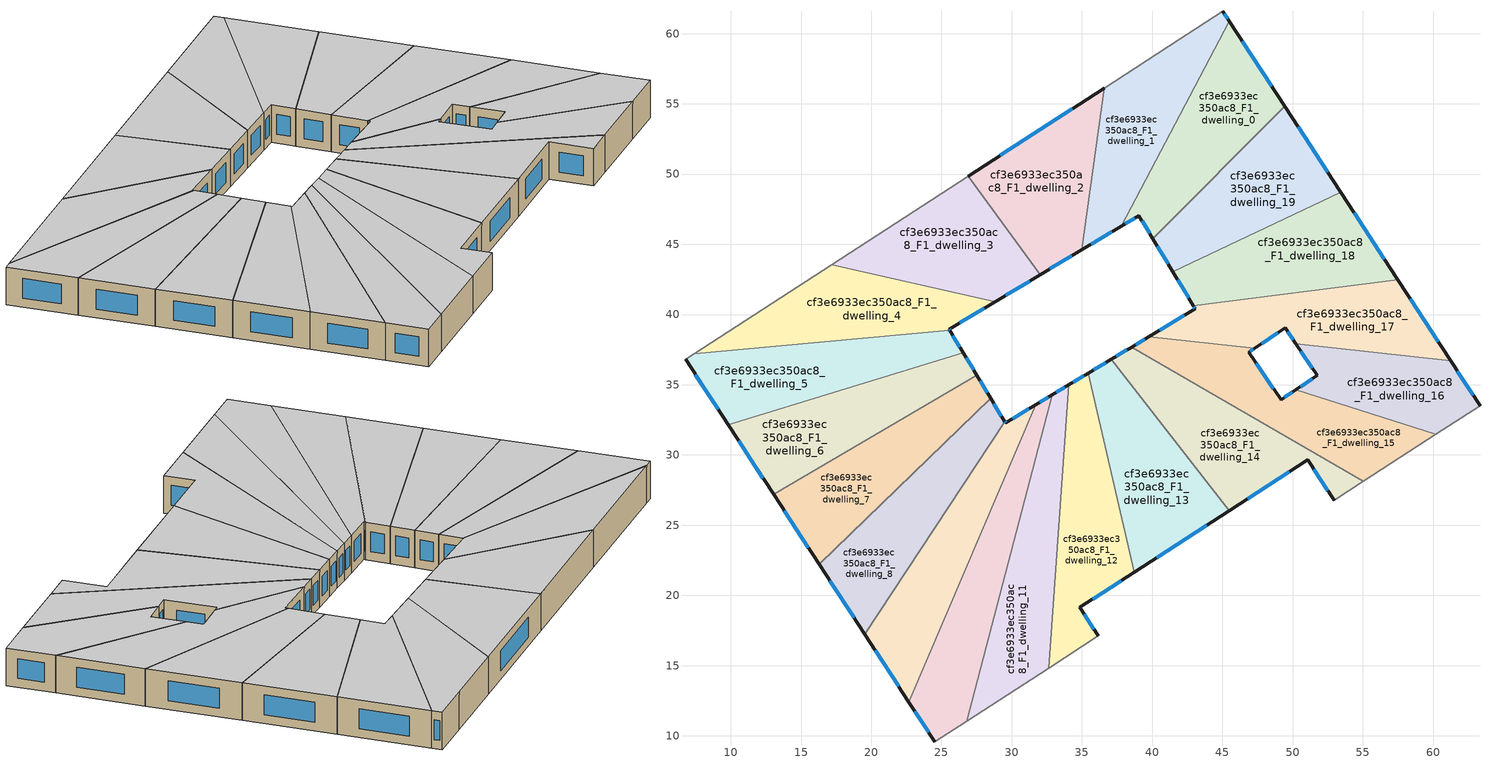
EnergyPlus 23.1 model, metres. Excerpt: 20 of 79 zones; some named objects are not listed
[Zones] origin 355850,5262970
cf3e6933ec350ac8_F1_dwelling_0
 floor to cf3e6933ec350ac8_F0_dwelling_0 (EU_floor_Construction): 45.49,60.9 49.45,54.82 40.04,45.41 39.05,47.05 37.79,46.29 z3
 wall outside (EU_wall_Construction): 37.79,46.29 39.05,47.05 40.04,45.41 / 49.45,54.82 45.49,60.9 z3:6
 wall to cf3e6933ec350ac8_F1_dwelling_1 (EU_wall_Construction): 45.49,60.9 37.79,46.29 z3:6
 wall to cf3e6933ec350ac8_F1_dwelling_19 (EU_wall_Construction): 40.04,45.41 49.45,54.82 z3:6
 window (EU_Window_Construction): 39.29,46.66 39.81,45.79 / 38.09,46.47 38.76,46.87 / 48.52,56.25 46.42,59.47 z3.7:5.3
 ceiling to cf3e6933ec350ac8_F2_dwelling_0 (EU_floor_Construction): 40.04,45.41 49.45,54.82 45.49,60.9 37.79,46.29 39.05,47.05 z6
cf3e6933ec350ac8_F1_dwelling_1
 floor to cf3e6933ec350ac8_F0_dwelling_1 (EU_floor_Construction): 45.04,61.59 45.49,60.9 37.79,46.29 34.99,44.61 36.59,56.12 41.89,59.55 z3
 wall outside (EU_wall_Construction): 34.99,44.61 37.79,46.29 / 45.49,60.9 45.04,61.59 z3:6
 wall to cf3e6933ec350ac8_F1_dwelling_2 (EU_wall_Construction): 36.59,56.12 34.99,44.61 z3:6
 wall adiabatic (EU_wall_Construction): 45.04,61.59 41.89,59.55 36.59,56.12 z3:6
 window (EU_Window_Construction): 35.65,45 37.14,45.9 / 45.39,61.06 45.15,61.43 z3.7:5.3
 ceiling to cf3e6933ec350ac8_F2_dwelling_1 (EU_floor_Construction): 37.79,46.29 45.49,60.9 45.04,61.59 41.89,59.55 36.59,56.12 34.99,44.61 z6
cf3e6933ec350ac8_F1_dwelling_10
 floor to cf3e6933ec350ac8_F0_dwelling_10 (EU_floor_Construction): 32.89,34.29 26.79,11.05 24.52,9.59 22.68,12.4 31.71,33.58 z3
 wall outside (EU_wall_Construction): 32.89,34.29 31.71,33.58 / 22.68,12.4 24.52,9.59 z3:6
 wall to cf3e6933ec350ac8_F1_dwelling_9 (EU_wall_Construction): 31.71,33.58 22.68,12.4 z3:6
 wall to cf3e6933ec350ac8_F1_dwelling_11 (EU_wall_Construction): 26.79,11.05 32.89,34.29 z3:6
 wall adiabatic (EU_wall_Construction): 24.52,9.59 26.79,11.05 z3:6
 window (EU_Window_Construction): 32.61,34.12 31.99,33.75 / 23.11,11.74 24.09,10.25 z3.7:5.3
 ceiling to cf3e6933ec350ac8_F2_dwelling_10 (EU_floor_Construction): 26.79,11.05 32.89,34.29 31.71,33.58 22.68,12.4 24.52,9.59 z6
cf3e6933ec350ac8_F1_dwelling_11
 floor to cf3e6933ec350ac8_F0_dwelling_11 (EU_floor_Construction): 34.07,35 32.62,14.83 26.79,11.05 32.89,34.29 z3
 wall outside (EU_wall_Construction): 34.07,35 32.89,34.29 z3:6
 wall to cf3e6933ec350ac8_F1_dwelling_12 (EU_wall_Construction): 32.62,14.83 34.07,35 z3:6
 wall adiabatic (EU_wall_Construction): 26.79,11.05 32.62,14.83 z3:6
 window (EU_Window_Construction): 33.79,34.83 33.17,34.46 z3.7:5.3
 ceiling to cf3e6933ec350ac8_F2_dwelling_11 (EU_floor_Construction): 32.62,14.83 34.07,35 32.89,34.29 26.79,11.05 z6
cf3e6933ec350ac8_F1_dwelling_12
 floor to cf3e6933ec350ac8_F0_dwelling_12 (EU_floor_Construction): 35.45,35.83 38.73,21.65 34.85,19.14 36.16,17.12 32.62,14.83 34.07,35 z3
 wall outside (EU_wall_Construction): 36.16,17.12 34.85,19.14 38.73,21.65 / 35.45,35.83 34.07,35 z3:6
 wall to cf3e6933ec350ac8_F1_dwelling_13 (EU_wall_Construction): 38.73,21.65 35.45,35.83 z3:6
 wall adiabatic (EU_wall_Construction): 32.62,14.83 36.16,17.12 z3:6
 window (EU_Window_Construction): 35.76,19.73 37.82,21.06 / 35.85,17.59 35.16,18.66 / 35.13,35.63 34.39,35.19 z3.7:5.3
 ceiling to cf3e6933ec350ac8_F2_dwelling_12 (EU_floor_Construction): 36.16,17.12 34.85,19.14 38.73,21.65 35.45,35.83 34.07,35 32.62,14.83 z6
cf3e6933ec350ac8_F1_dwelling_13
 floor to cf3e6933ec350ac8_F0_dwelling_13 (EU_floor_Construction): 37.1,36.82 45.49,26.03 38.73,21.65 35.45,35.83 z3
 wall outside (EU_wall_Construction): 38.73,21.65 45.49,26.03 / 37.1,36.82 35.45,35.83 z3:6
 wall to cf3e6933ec350ac8_F1_dwelling_14 (EU_wall_Construction): 45.49,26.03 37.1,36.82 z3:6
 window (EU_Window_Construction): 40.31,22.68 43.9,25 / 36.71,36.58 35.84,36.06 z3.7:5.3
 ceiling to cf3e6933ec350ac8_F2_dwelling_13 (EU_floor_Construction): 45.49,26.03 37.1,36.82 35.45,35.83 38.73,21.65 z6
cf3e6933ec350ac8_F1_dwelling_14
 floor to cf3e6933ec350ac8_F0_dwelling_14 (EU_floor_Construction): 51.08,29.65 45.49,26.03 37.1,36.82 38.54,37.68 55.04,28.12 52.96,26.78 z3
 wall outside (EU_wall_Construction): 45.49,26.03 51.08,29.65 52.96,26.78 / 38.54,37.68 37.1,36.82 z3:6
 wall to cf3e6933ec350ac8_F1_dwelling_15 (EU_wall_Construction): 55.04,28.12 38.54,37.68 z3:6
 wall adiabatic (EU_wall_Construction): 52.96,26.78 55.04,28.12 z3:6
 window (EU_Window_Construction): 51.52,28.97 52.52,27.45 / 46.8,26.88 49.77,28.8 / 38.2,37.48 37.43,37.02 z3.7:5.3
 ceiling to cf3e6933ec350ac8_F2_dwelling_14 (EU_floor_Construction): 55.04,28.12 38.54,37.68 37.1,36.82 45.49,26.03 51.08,29.65 52.96,26.78 z6
cf3e6933ec350ac8_F1_dwelling_15
 floor to cf3e6933ec350ac8_F0_dwelling_15 (EU_floor_Construction): 60.2,31.46 55.04,28.12 38.54,37.68 39.76,38.42 47.29,37.59 46.89,37.32 49.18,33.93 50.21,34.63 z3
 wall outside (EU_wall_Construction): 50.21,34.63 49.18,33.93 46.89,37.32 47.29,37.59 / 39.76,38.42 38.54,37.68 z3:6
 wall to cf3e6933ec350ac8_F1_dwelling_17 (EU_wall_Construction): 47.29,37.59 39.76,38.42 z3:6
 wall to cf3e6933ec350ac8_F1_dwelling_16 (EU_wall_Construction): 60.2,31.46 50.21,34.63 z3:6
 wall adiabatic (EU_wall_Construction): 55.04,28.12 60.2,31.46 z3:6
 window (EU_Window_Construction): 46.99,37.39 47.2,37.53 / 48.64,34.73 47.43,36.53 / 49.97,34.46 49.42,34.1 / 39.48,38.24 38.83,37.85 z3.7:5.3
 ceiling to cf3e6933ec350ac8_F2_dwelling_15 (EU_floor_Construction): 60.2,31.46 50.21,34.63 49.18,33.93 46.89,37.32 47.29,37.59 39.76,38.42 38.54,37.68 55.04,28.12 z6
cf3e6933ec350ac8_F1_dwelling_16
 floor to cf3e6933ec350ac8_F0_dwelling_16 (EU_floor_Construction): 61.25,36.71 63.34,33.49 60.2,31.46 50.21,34.63 51.75,35.66 50.23,37.92 z3
 wall outside (EU_wall_Construction): 50.23,37.92 51.75,35.66 50.21,34.63 / 63.34,33.49 61.25,36.71 z3:6
 wall to cf3e6933ec350ac8_F1_dwelling_17 (EU_wall_Construction): 61.25,36.71 50.23,37.92 z3:6
 wall adiabatic (EU_wall_Construction): 60.2,31.46 63.34,33.49 z3:6
 window (EU_Window_Construction): 51.39,35.42 50.57,34.87 / 50.58,37.39 51.39,36.19 / 62.85,34.25 61.74,35.96 z3.7:5.3
 ceiling to cf3e6933ec350ac8_F2_dwelling_16 (EU_floor_Construction): 63.34,33.49 61.25,36.71 50.23,37.92 51.75,35.66 50.21,34.63 60.2,31.46 z6
cf3e6933ec350ac8_F1_dwelling_17
 floor to cf3e6933ec350ac8_F0_dwelling_17 (EU_floor_Construction): 57.5,42.47 61.25,36.71 50.23,37.92 49.47,39.05 47.29,37.59 39.76,38.42 43.07,40.4 42.93,40.62 z3
 wall outside (EU_wall_Construction): 42.93,40.62 43.07,40.4 39.76,38.42 / 61.25,36.71 57.5,42.47 / 47.29,37.59 49.47,39.05 50.23,37.92 z3:6
 wall to cf3e6933ec350ac8_F1_dwelling_18 (EU_wall_Construction): 57.5,42.47 42.93,40.62 z3:6
 window (EU_Window_Construction): 42.96,40.56 43.04,40.45 / 60.37,38.07 58.38,41.12 / 49.65,38.79 50.05,38.19 / 47.8,37.93 48.96,38.71 / 42.29,39.93 40.54,38.88 z3.7:5.3
 ceiling to cf3e6933ec350ac8_F2_dwelling_17 (EU_floor_Construction): 61.25,36.71 57.5,42.47 42.93,40.62 43.07,40.4 39.76,38.42 47.29,37.59 49.47,39.05 50.23,37.92 z6
cf3e6933ec350ac8_F1_dwelling_18
 floor to cf3e6933ec350ac8_F0_dwelling_18 (EU_floor_Construction): 53.44,48.7 57.5,42.47 42.93,40.62 41.47,43.05 z3
 wall outside (EU_wall_Construction): 57.5,42.47 53.44,48.7 / 41.47,43.05 42.93,40.62 z3:6
 wall to cf3e6933ec350ac8_F1_dwelling_19 (EU_wall_Construction): 53.44,48.7 41.47,43.05 z3:6
 window (EU_Window_Construction): 56.54,43.94 54.39,47.24 / 41.81,42.48 42.59,41.19 z3.7:5.3
 ceiling to cf3e6933ec350ac8_F2_dwelling_18 (EU_floor_Construction): 57.5,42.47 53.44,48.7 41.47,43.05 42.93,40.62 z6
cf3e6933ec350ac8_F1_dwelling_19
 floor to cf3e6933ec350ac8_F0_dwelling_19 (EU_floor_Construction): 49.45,54.82 53.44,48.7 41.47,43.05 40.04,45.41 z3
 wall outside (EU_wall_Construction): 40.04,45.41 41.47,43.05 / 53.44,48.7 49.45,54.82 z3:6
 window (EU_Window_Construction): 40.38,44.85 41.13,43.6 / 52.5,50.14 50.39,53.38 z3.7:5.3
 ceiling to cf3e6933ec350ac8_F2_dwelling_19 (EU_floor_Construction): 53.44,48.7 49.45,54.82 40.04,45.41 41.47,43.05 z6
cf3e6933ec350ac8_F1_dwelling_2
 floor to cf3e6933ec350ac8_F0_dwelling_2 (EU_floor_Construction): 36.59,56.12 34.99,44.61 32.02,42.83 26.92,49.86 z3
 wall outside (EU_wall_Construction): 32.02,42.83 34.99,44.61 / 36.59,56.12 26.92,49.86 z3:6
 wall to cf3e6933ec350ac8_F1_dwelling_3 (EU_wall_Construction): 26.92,49.86 32.02,42.83 z3:6
 window (EU_Window_Construction): 32.72,43.24 34.29,44.19 / 34.32,54.65 29.19,51.33 z3.7:5.3
 ceiling to cf3e6933ec350ac8_F2_dwelling_2 (EU_floor_Construction): 34.99,44.61 36.59,56.12 26.92,49.86 32.02,42.83 z6
cf3e6933ec350ac8_F1_dwelling_3
 floor to cf3e6933ec350ac8_F0_dwelling_3 (EU_floor_Construction): 26.92,49.86 32.02,42.83 28.83,40.91 17.19,43.56 z3
 wall outside (EU_wall_Construction): 28.83,40.91 32.02,42.83 z3:6
 wall to cf3e6933ec350ac8_F1_dwelling_4 (EU_wall_Construction): 17.19,43.56 28.83,40.91 z3:6
 wall adiabatic (EU_wall_Construction): 26.92,49.86 17.19,43.56 z3:6
 window (EU_Window_Construction): 29.58,41.36 31.27,42.38 z3.7:5.3
 ceiling to cf3e6933ec350ac8_F2_dwelling_3 (EU_floor_Construction): 32.02,42.83 26.92,49.86 17.19,43.56 28.83,40.91 z6
cf3e6933ec350ac8_F1_dwelling_4
 floor to cf3e6933ec350ac8_F0_dwelling_4 (EU_floor_Construction): 28.83,40.91 25.54,38.94 25.58,38.87 7.38,37.21 17.19,43.56 z3
 wall outside (EU_wall_Construction): 25.58,38.87 25.54,38.94 28.83,40.91 z3:6
 wall to cf3e6933ec350ac8_F1_dwelling_5 (EU_wall_Construction): 7.38,37.21 25.58,38.87 z3:6
 wall adiabatic (EU_wall_Construction): 17.19,43.56 7.38,37.21 z3:6
 window (EU_Window_Construction): 26.31,39.4 28.06,40.45 / 25.57,38.89 25.55,38.92 z3.7:5.3
 ceiling to cf3e6933ec350ac8_F2_dwelling_4 (EU_floor_Construction): 25.58,38.87 25.54,38.94 28.83,40.91 17.19,43.56 7.38,37.21 z6
cf3e6933ec350ac8_F1_dwelling_5
 floor to cf3e6933ec350ac8_F0_dwelling_5 (EU_floor_Construction): 25.58,38.87 26.54,37.29 9.8,32.16 6.77,36.81 7.38,37.21 z3
 wall outside (EU_wall_Construction): 26.54,37.29 25.58,38.87 / 6.77,36.81 9.8,32.16 z3:6
 wall to cf3e6933ec350ac8_F1_dwelling_6 (EU_wall_Construction): 9.8,32.16 26.54,37.29 z3:6
 wall adiabatic (EU_wall_Construction): 7.38,37.21 6.77,36.81 z3:6
 window (EU_Window_Construction): 26.31,37.66 25.81,38.5 / 7.48,35.72 9.09,33.25 z3.7:5.3
 ceiling to cf3e6933ec350ac8_F2_dwelling_5 (EU_floor_Construction): 26.54,37.29 25.58,38.87 7.38,37.21 6.77,36.81 9.8,32.16 z6
cf3e6933ec350ac8_F1_dwelling_6
 floor to cf3e6933ec350ac8_F0_dwelling_6 (EU_floor_Construction): 26.54,37.29 27.51,35.68 13.04,27.19 9.8,32.16 z3
 wall outside (EU_wall_Construction): 27.51,35.68 26.54,37.29 / 9.8,32.16 13.04,27.19 z3:6
 wall to cf3e6933ec350ac8_F1_dwelling_7 (EU_wall_Construction): 13.04,27.19 27.51,35.68 z3:6
 window (EU_Window_Construction): 27.28,36.06 26.77,36.91 / 10.56,30.99 12.28,28.36 z3.7:5.3
 ceiling to cf3e6933ec350ac8_F2_dwelling_6 (EU_floor_Construction): 27.51,35.68 26.54,37.29 9.8,32.16 13.04,27.19 z6
cf3e6933ec350ac8_F1_dwelling_7
 floor to cf3e6933ec350ac8_F0_dwelling_7 (EU_floor_Construction): 27.51,35.68 28.5,34.04 16.29,22.21 13.04,27.19 z3
 wall outside (EU_wall_Construction): 28.5,34.04 27.51,35.68 / 13.04,27.19 16.29,22.21 z3:6
 wall to cf3e6933ec350ac8_F1_dwelling_8 (EU_wall_Construction): 16.29,22.21 28.5,34.04 z3:6
 window (EU_Window_Construction): 28.27,34.43 27.74,35.3 / 13.8,26.02 15.52,23.38 z3.7:5.3
 ceiling to cf3e6933ec350ac8_F2_dwelling_7 (EU_floor_Construction): 28.5,34.04 27.51,35.68 13.04,27.19 16.29,22.21 z6
cf3e6933ec350ac8_F1_dwelling_8
 floor to cf3e6933ec350ac8_F0_dwelling_8 (EU_floor_Construction): 28.5,34.04 29.51,32.38 19.54,17.22 16.29,22.21 z3
 wall outside (EU_wall_Construction): 29.51,32.38 28.5,34.04 / 16.29,22.21 19.54,17.22 z3:6
 wall to cf3e6933ec350ac8_F1_dwelling_9 (EU_wall_Construction): 19.54,17.22 29.51,32.38 z3:6
 window (EU_Window_Construction): 29.27,32.77 28.74,33.65 / 17.05,21.04 18.77,18.4 z3.7:5.3
 ceiling to cf3e6933ec350ac8_F2_dwelling_8 (EU_floor_Construction): 19.54,17.22 29.51,32.38 28.5,34.04 16.29,22.21 z6
cf3e6933ec350ac8_F1_dwelling_9
 floor to cf3e6933ec350ac8_F0_dwelling_9 (EU_floor_Construction): 31.71,33.58 22.68,12.4 19.54,17.22 29.51,32.38 29.56,32.29 z3
 wall outside (EU_wall_Construction): 31.71,33.58 29.56,32.29 29.51,32.38 / 19.54,17.22 22.68,12.4 z3:6
 window (EU_Window_Construction): 29.55,32.31 29.52,32.36 / 31.21,33.28 30.06,32.59 / 20.28,16.09 21.94,13.53 z3.7:5.3
 ceiling to cf3e6933ec350ac8_F2_dwelling_9 (EU_floor_Construction): 22.68,12.4 31.71,33.58 29.56,32.29 29.51,32.38 19.54,17.22 z6
[Building]
EU S2 Campaign: North Axis=0; Terrain=City; Solar Distribution=FullExterior
[Site:Location]
Budapest.Ferenc.Liszt.Intl.AP: Latitude=47.437; Longitude=19.256; Time Zone=1; Elevation=185
[SizingPeriod:WeatherFileDays]
AnnualSizingPeriod: Begin Month=1; Begin Day of Month=1; End Month=12; End Day of Month=31; Day of Week for Start Day=Monday; Use Weather File Daylight Saving Period=No; Use Weather File Rain and Snow Indicators=No
[MATERIAL]
EU_InternalMass_Material: Roughness=MediumRough; Thickness=0.1; Conductivity=1; Density=1800; Specific Heat=900; Thermal Absorptance=0.9; Solar Absorptance=0.7; Visible Absorptance=0.7
[MATERIAL:NOMASS] Roughness=MediumRough; Thermal Absorptance=0.9; Solar Absorptance=0.7; Visible Absorptance=0.7
Name | Thermal Resistance
EU_wall_NoMass | 0.832559
EU_floor_NoMass | 0.872794
[WINDOWMATERIAL:SIMPLEGLAZINGSYSTEM]
EU_Window_SimpleGlazing: UFactor=2.79869; Solar Heat Gain Coefficient=0.75; Visible Transmittance=0.75
[CONSTRUCTION]
EU_wall_Construction: EU_wall_NoMass
EU_floor_Construction: EU_floor_NoMass
EU_Window_Construction: EU_Window_SimpleGlazing
EU_InternalMass_Construction: EU_InternalMass_Material
[ZONE] Type=1; Multiplier=1; Ceiling Height=autocalculate; Floor Area=autocalculate; Part of Total Floor Area=Yes
Name | Volume
cf3e6933ec350ac8_F1_dwelling_0 | 196.942
cf3e6933ec350ac8_F1_dwelling_1 | 196.896
cf3e6933ec350ac8_F1_dwelling_10 | 196.915
cf3e6933ec350ac8_F1_dwelling_11 | 202.962
cf3e6933ec350ac8_F1_dwelling_12 | 201.796
cf3e6933ec350ac8_F1_dwelling_13 | 204.489
cf3e6933ec350ac8_F1_dwelling_14 | 201.362
cf3e6933ec350ac8_F1_dwelling_15 | 204.1
cf3e6933ec350ac8_F1_dwelling_16 | 152.182
cf3e6933ec350ac8_F1_dwelling_17 | 204.964
cf3e6933ec350ac8_F1_dwelling_18 | 203.558
cf3e6933ec350ac8_F1_dwelling_19 | 196.938
cf3e6933ec350ac8_F1_dwelling_2 | 196.905
cf3e6933ec350ac8_F1_dwelling_3 | 196.957
cf3e6933ec350ac8_F1_dwelling_4 | 196.926
cf3e6933ec350ac8_F1_dwelling_5 | 196.911
cf3e6933ec350ac8_F1_dwelling_6 | 196.937
cf3e6933ec350ac8_F1_dwelling_7 | 196.919
cf3e6933ec350ac8_F1_dwelling_8 | 196.921
cf3e6933ec350ac8_F1_dwelling_9 | 196.962
[INTERNALMASS] Construction=EU_InternalMass_Construction
Name | Zone or ZoneList | Surface Area
cf3e6933ec350ac8_F1_dwelling_0_EU_InternalMass | cf3e6933ec350ac8_F1_dwelling_0 | 65.6472
cf3e6933ec350ac8_F1_dwelling_1_EU_InternalMass | cf3e6933ec350ac8_F1_dwelling_1 | 65.6319
cf3e6933ec350ac8_F1_dwelling_2_EU_InternalMass | cf3e6933ec350ac8_F1_dwelling_2 | 65.6351
cf3e6933ec350ac8_F1_dwelling_3_EU_InternalMass | cf3e6933ec350ac8_F1_dwelling_3 | 65.6524
cf3e6933ec350ac8_F1_dwelling_4_EU_InternalMass | cf3e6933ec350ac8_F1_dwelling_4 | 65.6416
cf3e6933ec350ac8_F1_dwelling_5_EU_InternalMass | cf3e6933ec350ac8_F1_dwelling_5 | 65.6371
cf3e6933ec350ac8_F1_dwelling_6_EU_InternalMass | cf3e6933ec350ac8_F1_dwelling_6 | 65.6459
cf3e6933ec350ac8_F1_dwelling_7_EU_InternalMass | cf3e6933ec350ac8_F1_dwelling_7 | 65.6396
cf3e6933ec350ac8_F1_dwelling_8_EU_InternalMass | cf3e6933ec350ac8_F1_dwelling_8 | 65.6404
cf3e6933ec350ac8_F1_dwelling_9_EU_InternalMass | cf3e6933ec350ac8_F1_dwelling_9 | 65.6538
cf3e6933ec350ac8_F1_dwelling_10_EU_InternalMass | cf3e6933ec350ac8_F1_dwelling_10 | 65.6386
cf3e6933ec350ac8_F1_dwelling_11_EU_InternalMass | cf3e6933ec350ac8_F1_dwelling_11 | 67.6533
cf3e6933ec350ac8_F1_dwelling_12_EU_InternalMass | cf3e6933ec350ac8_F1_dwelling_12 | 67.2705
cf3e6933ec350ac8_F1_dwelling_13_EU_InternalMass | cf3e6933ec350ac8_F1_dwelling_13 | 68.1589
cf3e6933ec350ac8_F1_dwelling_14_EU_InternalMass | cf3e6933ec350ac8_F1_dwelling_14 | 67.1185
cf3e6933ec350ac8_F1_dwelling_15_EU_InternalMass | cf3e6933ec350ac8_F1_dwelling_15 | 68.0337
cf3e6933ec350ac8_F1_dwelling_16_EU_InternalMass | cf3e6933ec350ac8_F1_dwelling_16 | 50.7276
cf3e6933ec350ac8_F1_dwelling_17_EU_InternalMass | cf3e6933ec350ac8_F1_dwelling_17 | 68.3292
cf3e6933ec350ac8_F1_dwelling_18_EU_InternalMass | cf3e6933ec350ac8_F1_dwelling_18 | 67.8459
cf3e6933ec350ac8_F1_dwelling_19_EU_InternalMass | cf3e6933ec350ac8_F1_dwelling_19 | 65.6458
[OTHEREQUIPMENT] Fuel Type=Electricity; Design Level Calculation Method=Watts/Area; Power per Zone Floor Area=1; Fraction Latent=0; Fraction Radiant=0; Fraction Lost=0; Carbon Dioxide Generation Rate=0; EndUse Subcategory=EU_Step8_InternalGains
Name | Zone or ZoneList or Space or SpaceList | Schedule
EU_Step8_InternalGain_cf3e6933ec350ac8_F1_dwelling_0_f000 | cf3e6933ec350ac8_F1_dwelling_0 | EU_Step8_GainSchedule_cf3e6933ec350ac8_F1_dwelling_0_f000
EU_Step8_InternalGain_cf3e6933ec350ac8_F1_dwelling_1_f000 | cf3e6933ec350ac8_F1_dwelling_1 | EU_Step8_GainSchedule_cf3e6933ec350ac8_F1_dwelling_1_f000
EU_Step8_InternalGain_cf3e6933ec350ac8_F1_dwelling_2_f000 | cf3e6933ec350ac8_F1_dwelling_2 | EU_Step8_GainSchedule_cf3e6933ec350ac8_F1_dwelling_2_f000
EU_Step8_InternalGain_cf3e6933ec350ac8_F1_dwelling_3_f000 | cf3e6933ec350ac8_F1_dwelling_3 | EU_Step8_GainSchedule_cf3e6933ec350ac8_F1_dwelling_3_f000
EU_Step8_InternalGain_cf3e6933ec350ac8_F1_dwelling_4_f000 | cf3e6933ec350ac8_F1_dwelling_4 | EU_Step8_GainSchedule_cf3e6933ec350ac8_F1_dwelling_4_f000
EU_Step8_InternalGain_cf3e6933ec350ac8_F1_dwelling_5_f000 | cf3e6933ec350ac8_F1_dwelling_5 | EU_Step8_GainSchedule_cf3e6933ec350ac8_F1_dwelling_5_f000
EU_Step8_InternalGain_cf3e6933ec350ac8_F1_dwelling_6_f000 | cf3e6933ec350ac8_F1_dwelling_6 | EU_Step8_GainSchedule_cf3e6933ec350ac8_F1_dwelling_6_f000
EU_Step8_InternalGain_cf3e6933ec350ac8_F1_dwelling_7_f000 | cf3e6933ec350ac8_F1_dwelling_7 | EU_Step8_GainSchedule_cf3e6933ec350ac8_F1_dwelling_7_f000
EU_Step8_InternalGain_cf3e6933ec350ac8_F1_dwelling_8_f000 | cf3e6933ec350ac8_F1_dwelling_8 | EU_Step8_GainSchedule_cf3e6933ec350ac8_F1_dwelling_8_f000
EU_Step8_InternalGain_cf3e6933ec350ac8_F1_dwelling_9_f000 | cf3e6933ec350ac8_F1_dwelling_9 | EU_Step8_GainSchedule_cf3e6933ec350ac8_F1_dwelling_9_f000
EU_Step8_InternalGain_cf3e6933ec350ac8_F1_dwelling_10_f000 | cf3e6933ec350ac8_F1_dwelling_10 | EU_Step8_GainSchedule_cf3e6933ec350ac8_F1_dwelling_10_f000
EU_Step8_InternalGain_cf3e6933ec350ac8_F1_dwelling_11_f000 | cf3e6933ec350ac8_F1_dwelling_11 | EU_Step8_GainSchedule_cf3e6933ec350ac8_F1_dwelling_11_f000
EU_Step8_InternalGain_cf3e6933ec350ac8_F1_dwelling_12_f000 | cf3e6933ec350ac8_F1_dwelling_12 | EU_Step8_GainSchedule_cf3e6933ec350ac8_F1_dwelling_12_f000
EU_Step8_InternalGain_cf3e6933ec350ac8_F1_dwelling_13_f000 | cf3e6933ec350ac8_F1_dwelling_13 | EU_Step8_GainSchedule_cf3e6933ec350ac8_F1_dwelling_13_f000
EU_Step8_InternalGain_cf3e6933ec350ac8_F1_dwelling_14_f000 | cf3e6933ec350ac8_F1_dwelling_14 | EU_Step8_GainSchedule_cf3e6933ec350ac8_F1_dwelling_14_f000
EU_Step8_InternalGain_cf3e6933ec350ac8_F1_dwelling_15_f000 | cf3e6933ec350ac8_F1_dwelling_15 | EU_Step8_GainSchedule_cf3e6933ec350ac8_F1_dwelling_15_f000
EU_Step8_InternalGain_cf3e6933ec350ac8_F1_dwelling_16_f000 | cf3e6933ec350ac8_F1_dwelling_16 | EU_Step8_GainSchedule_cf3e6933ec350ac8_F1_dwelling_16_f000
EU_Step8_InternalGain_cf3e6933ec350ac8_F1_dwelling_17_f000 | cf3e6933ec350ac8_F1_dwelling_17 | EU_Step8_GainSchedule_cf3e6933ec350ac8_F1_dwelling_17_f000
EU_Step8_InternalGain_cf3e6933ec350ac8_F1_dwelling_18_f000 | cf3e6933ec350ac8_F1_dwelling_18 | EU_Step8_GainSchedule_cf3e6933ec350ac8_F1_dwelling_18_f000
EU_Step8_InternalGain_cf3e6933ec350ac8_F1_dwelling_19_f000 | cf3e6933ec350ac8_F1_dwelling_19 | EU_Step8_GainSchedule_cf3e6933ec350ac8_F1_dwelling_19_f000
[ZONEVENTILATION:DESIGNFLOWRATE] Schedule=EU_AlwaysOn; Design Flow Rate Calculation Method=AirChanges/Hour; Air Changes per Hour=0.475469; Ventilation Type=Natural; Fan Pressure Rise=0; Fan Total Efficiency=1; Constant Term Coefficient=1; Temperature Term Coefficient=0; Velocity Term Coefficient=0; Velocity Squared Term Coefficient=0; Minimum Indoor Temperature=-100; Maximum Indoor Temperature=100; Delta Temperature=-100; Minimum Outdoor Temperature=-100; Maximum Outdoor Temperature=100; Maximum Wind Speed=40
Name | Zone or ZoneList or Space or SpaceList
EU_ConstantAir_cf3e6933ec350ac8_F1_dwelling_0 | cf3e6933ec350ac8_F1_dwelling_0
EU_ConstantAir_cf3e6933ec350ac8_F1_dwelling_1 | cf3e6933ec350ac8_F1_dwelling_1
EU_ConstantAir_cf3e6933ec350ac8_F1_dwelling_2 | cf3e6933ec350ac8_F1_dwelling_2
EU_ConstantAir_cf3e6933ec350ac8_F1_dwelling_3 | cf3e6933ec350ac8_F1_dwelling_3
EU_ConstantAir_cf3e6933ec350ac8_F1_dwelling_4 | cf3e6933ec350ac8_F1_dwelling_4
EU_ConstantAir_cf3e6933ec350ac8_F1_dwelling_5 | cf3e6933ec350ac8_F1_dwelling_5
EU_ConstantAir_cf3e6933ec350ac8_F1_dwelling_6 | cf3e6933ec350ac8_F1_dwelling_6
EU_ConstantAir_cf3e6933ec350ac8_F1_dwelling_7 | cf3e6933ec350ac8_F1_dwelling_7
EU_ConstantAir_cf3e6933ec350ac8_F1_dwelling_8 | cf3e6933ec350ac8_F1_dwelling_8
EU_ConstantAir_cf3e6933ec350ac8_F1_dwelling_9 | cf3e6933ec350ac8_F1_dwelling_9
EU_ConstantAir_cf3e6933ec350ac8_F1_dwelling_10 | cf3e6933ec350ac8_F1_dwelling_10
EU_ConstantAir_cf3e6933ec350ac8_F1_dwelling_11 | cf3e6933ec350ac8_F1_dwelling_11
EU_ConstantAir_cf3e6933ec350ac8_F1_dwelling_12 | cf3e6933ec350ac8_F1_dwelling_12
EU_ConstantAir_cf3e6933ec350ac8_F1_dwelling_13 | cf3e6933ec350ac8_F1_dwelling_13
EU_ConstantAir_cf3e6933ec350ac8_F1_dwelling_14 | cf3e6933ec350ac8_F1_dwelling_14
EU_ConstantAir_cf3e6933ec350ac8_F1_dwelling_15 | cf3e6933ec350ac8_F1_dwelling_15
EU_ConstantAir_cf3e6933ec350ac8_F1_dwelling_16 | cf3e6933ec350ac8_F1_dwelling_16
EU_ConstantAir_cf3e6933ec350ac8_F1_dwelling_17 | cf3e6933ec350ac8_F1_dwelling_17
EU_ConstantAir_cf3e6933ec350ac8_F1_dwelling_18 | cf3e6933ec350ac8_F1_dwelling_18
EU_ConstantAir_cf3e6933ec350ac8_F1_dwelling_19 | cf3e6933ec350ac8_F1_dwelling_19
[HVACTEMPLATE:ZONE:IDEALLOADSAIRSYSTEM] System Availability Schedule=EU_AlwaysOn; Maximum Heating Supply Air Temperature=50; Minimum Cooling Supply Air Temperature=13; Maximum Heating Supply Air Humidity Ratio=0.0156; Minimum Cooling Supply Air Humidity Ratio=0.0077; Heating Limit=NoLimit; Cooling Limit=NoLimit; Heating Availability Schedule=EU_AlwaysOn; Cooling Availability Schedule=EU_CoolingOff; Dehumidification Control Type=ConstantSensibleHeatRatio; Cooling Sensible Heat Ratio=0.7; Dehumidification Setpoint=60; Humidification Control Type=None; Humidification Setpoint=30; Outdoor Air Method=None; Outdoor Air Flow Rate per Person=0.00944; Outdoor Air Flow Rate per Zone Floor Area=0; Outdoor Air Flow Rate per Zone=0; Demand Controlled Ventilation Type=None; Outdoor Air Economizer Type=NoEconomizer; Heat Recovery Type=None; Sensible Heat Recovery Effectiveness=0.7; Latent Heat Recovery Effectiveness=0.65
Name | Template Thermostat
cf3e6933ec350ac8_F1_dwelling_0 | EU_HeatOnly_cf3e6933ec350ac8_F1_dwelling_0
cf3e6933ec350ac8_F1_dwelling_1 | EU_HeatOnly_cf3e6933ec350ac8_F1_dwelling_1
cf3e6933ec350ac8_F1_dwelling_2 | EU_HeatOnly_cf3e6933ec350ac8_F1_dwelling_2
cf3e6933ec350ac8_F1_dwelling_3 | EU_HeatOnly_cf3e6933ec350ac8_F1_dwelling_3
cf3e6933ec350ac8_F1_dwelling_4 | EU_HeatOnly_cf3e6933ec350ac8_F1_dwelling_4
cf3e6933ec350ac8_F1_dwelling_5 | EU_HeatOnly_cf3e6933ec350ac8_F1_dwelling_5
cf3e6933ec350ac8_F1_dwelling_6 | EU_HeatOnly_cf3e6933ec350ac8_F1_dwelling_6
cf3e6933ec350ac8_F1_dwelling_7 | EU_HeatOnly_cf3e6933ec350ac8_F1_dwelling_7
cf3e6933ec350ac8_F1_dwelling_8 | EU_HeatOnly_cf3e6933ec350ac8_F1_dwelling_8
cf3e6933ec350ac8_F1_dwelling_9 | EU_HeatOnly_cf3e6933ec350ac8_F1_dwelling_9
cf3e6933ec350ac8_F1_dwelling_10 | EU_HeatOnly_cf3e6933ec350ac8_F1_dwelling_10
cf3e6933ec350ac8_F1_dwelling_11 | EU_HeatOnly_cf3e6933ec350ac8_F1_dwelling_11
cf3e6933ec350ac8_F1_dwelling_12 | EU_HeatOnly_cf3e6933ec350ac8_F1_dwelling_12
cf3e6933ec350ac8_F1_dwelling_13 | EU_HeatOnly_cf3e6933ec350ac8_F1_dwelling_13
cf3e6933ec350ac8_F1_dwelling_14 | EU_HeatOnly_cf3e6933ec350ac8_F1_dwelling_14
cf3e6933ec350ac8_F1_dwelling_15 | EU_HeatOnly_cf3e6933ec350ac8_F1_dwelling_15
cf3e6933ec350ac8_F1_dwelling_16 | EU_HeatOnly_cf3e6933ec350ac8_F1_dwelling_16
cf3e6933ec350ac8_F1_dwelling_17 | EU_HeatOnly_cf3e6933ec350ac8_F1_dwelling_17
cf3e6933ec350ac8_F1_dwelling_18 | EU_HeatOnly_cf3e6933ec350ac8_F1_dwelling_18
cf3e6933ec350ac8_F1_dwelling_19 | EU_HeatOnly_cf3e6933ec350ac8_F1_dwelling_19
[SIZING:ZONE] Zone Cooling Design Supply Air Temperature Input Method=SupplyAirTemperature; Zone Cooling Design Supply Air Temperature=13; Zone Heating Design Supply Air Temperature Input Method=SupplyAirTemperature; Zone Heating Design Supply Air Temperature=50; Zone Cooling Design Supply Air Humidity Ratio=0.008; Zone Heating Design Supply Air Humidity Ratio=0.008; Cooling Design Air Flow Method=DesignDay; Cooling Design Air Flow Rate=0; Cooling Minimum Air Flow per Zone Floor Area=0.000762; Cooling Minimum Air Flow=0; Cooling Minimum Air Flow Fraction=0.2; Heating Design Air Flow Method=DesignDay; Heating Design Air Flow Rate=0; Heating Maximum Air Flow per Zone Floor Area=0.002032; Heating Maximum Air Flow=0.141576; Heating Maximum Air Flow Fraction=0.3; Account for Dedicated Outdoor Air System=No; Dedicated Outdoor Air System Control Strategy=NeutralSupplyAir; Dedicated Outdoor Air Low Setpoint Temperature for Design=autosize; Dedicated Outdoor Air High Setpoint Temperature for Design=autosize; Zone Load Sizing Method=Sensible Load Only No Latent Load; Zone Latent Cooling Design Supply Air Humidity Ratio Input Method=HumidityRatioDifference; Zone Cooling Design Supply Air Humidity Ratio Difference=0.005; Zone Latent Heating Design Supply Air Humidity Ratio Input Method=HumidityRatioDifference; Zone Humidification Design Supply Air Humidity Ratio Difference=0.005
cf3e6933ec350ac8_F1_dwelling_0; cf3e6933ec350ac8_F1_dwelling_1; cf3e6933ec350ac8_F1_dwelling_2; cf3e6933ec350ac8_F1_dwelling_3; cf3e6933ec350ac8_F1_dwelling_4; cf3e6933ec350ac8_F1_dwelling_5; cf3e6933ec350ac8_F1_dwelling_6; cf3e6933ec350ac8_F1_dwelling_7; cf3e6933ec350ac8_F1_dwelling_8; cf3e6933ec350ac8_F1_dwelling_9; cf3e6933ec350ac8_F1_dwelling_10; cf3e6933ec350ac8_F1_dwelling_11; cf3e6933ec350ac8_F1_dwelling_12; cf3e6933ec350ac8_F1_dwelling_13; cf3e6933ec350ac8_F1_dwelling_14; cf3e6933ec350ac8_F1_dwelling_15; cf3e6933ec350ac8_F1_dwelling_16; cf3e6933ec350ac8_F1_dwelling_17; cf3e6933ec350ac8_F1_dwelling_18; cf3e6933ec350ac8_F1_dwelling_19
[SCHEDULE:CONSTANT]
Name | Hourly Value
EU_AlwaysOn | 1
EU_CoolingOff | 0
[SCHEDULE:FILE] Column Number=1; Rows to Skip at Top=0; Number of Hours of Data=8760; Column Separator=Comma; Interpolate to Timestep=No; Minutes per Item=60; Adjust Schedule for Daylight Savings=Yes
Name | File
EU_Step8_GainSchedule_cf3e6933ec350ac8_F1_dwelling_0_f000 | ../../schedules/cf3e6933ec350ac8/cf3e6933ec350ac8_F1_dwelling_0_f000_gain.csv
EU_Step8_GainSchedule_cf3e6933ec350ac8_F1_dwelling_1_f000 | ../../schedules/cf3e6933ec350ac8/cf3e6933ec350ac8_F1_dwelling_1_f000_gain.csv
EU_Step8_GainSchedule_cf3e6933ec350ac8_F1_dwelling_2_f000 | ../../schedules/cf3e6933ec350ac8/cf3e6933ec350ac8_F1_dwelling_2_f000_gain.csv
EU_Step8_GainSchedule_cf3e6933ec350ac8_F1_dwelling_3_f000 | ../../schedules/cf3e6933ec350ac8/cf3e6933ec350ac8_F1_dwelling_3_f000_gain.csv
EU_Step8_GainSchedule_cf3e6933ec350ac8_F1_dwelling_4_f000 | ../../schedules/cf3e6933ec350ac8/cf3e6933ec350ac8_F1_dwelling_4_f000_gain.csv
EU_Step8_GainSchedule_cf3e6933ec350ac8_F1_dwelling_5_f000 | ../../schedules/cf3e6933ec350ac8/cf3e6933ec350ac8_F1_dwelling_5_f000_gain.csv
EU_Step8_GainSchedule_cf3e6933ec350ac8_F1_dwelling_6_f000 | ../../schedules/cf3e6933ec350ac8/cf3e6933ec350ac8_F1_dwelling_6_f000_gain.csv
EU_Step8_GainSchedule_cf3e6933ec350ac8_F1_dwelling_7_f000 | ../../schedules/cf3e6933ec350ac8/cf3e6933ec350ac8_F1_dwelling_7_f000_gain.csv
EU_Step8_GainSchedule_cf3e6933ec350ac8_F1_dwelling_8_f000 | ../../schedules/cf3e6933ec350ac8/cf3e6933ec350ac8_F1_dwelling_8_f000_gain.csv
EU_Step8_GainSchedule_cf3e6933ec350ac8_F1_dwelling_9_f000 | ../../schedules/cf3e6933ec350ac8/cf3e6933ec350ac8_F1_dwelling_9_f000_gain.csv
EU_Step8_GainSchedule_cf3e6933ec350ac8_F1_dwelling_10_f000 | ../../schedules/cf3e6933ec350ac8/cf3e6933ec350ac8_F1_dwelling_10_f000_gain.csv
EU_Step8_GainSchedule_cf3e6933ec350ac8_F1_dwelling_11_f000 | ../../schedules/cf3e6933ec350ac8/cf3e6933ec350ac8_F1_dwelling_11_f000_gain.csv
EU_Step8_GainSchedule_cf3e6933ec350ac8_F1_dwelling_12_f000 | ../../schedules/cf3e6933ec350ac8/cf3e6933ec350ac8_F1_dwelling_12_f000_gain.csv
EU_Step8_GainSchedule_cf3e6933ec350ac8_F1_dwelling_13_f000 | ../../schedules/cf3e6933ec350ac8/cf3e6933ec350ac8_F1_dwelling_13_f000_gain.csv
EU_Step8_GainSchedule_cf3e6933ec350ac8_F1_dwelling_14_f000 | ../../schedules/cf3e6933ec350ac8/cf3e6933ec350ac8_F1_dwelling_14_f000_gain.csv
EU_Step8_GainSchedule_cf3e6933ec350ac8_F1_dwelling_15_f000 | ../../schedules/cf3e6933ec350ac8/cf3e6933ec350ac8_F1_dwelling_15_f000_gain.csv
EU_Step8_GainSchedule_cf3e6933ec350ac8_F1_dwelling_16_f000 | ../../schedules/cf3e6933ec350ac8/cf3e6933ec350ac8_F1_dwelling_16_f000_gain.csv
EU_Step8_GainSchedule_cf3e6933ec350ac8_F1_dwelling_17_f000 | ../../schedules/cf3e6933ec350ac8/cf3e6933ec350ac8_F1_dwelling_17_f000_gain.csv
EU_Step8_GainSchedule_cf3e6933ec350ac8_F1_dwelling_18_f000 | ../../schedules/cf3e6933ec350ac8/cf3e6933ec350ac8_F1_dwelling_18_f000_gain.csv
EU_Step8_GainSchedule_cf3e6933ec350ac8_F1_dwelling_19_f000 | ../../schedules/cf3e6933ec350ac8/cf3e6933ec350ac8_F1_dwelling_19_f000_gain.csv
